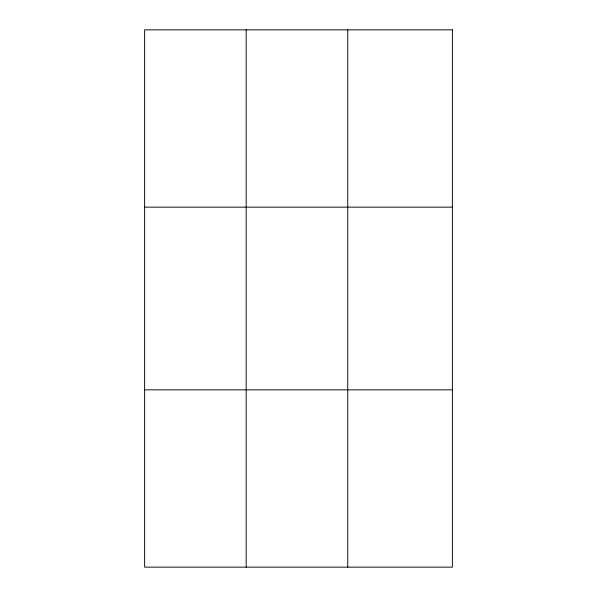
<?xml version="1.0" encoding="UTF-8"?>
<svg xmlns="http://www.w3.org/2000/svg" width="597" height="597" viewBox="0 0 597 597"><rect width="100%" height="100%" fill="white"/><g stroke="black" fill="none" stroke-linecap="round" stroke-linejoin="round"><path stroke-width="0.9" d="M246.18 567.15L246.18 29.85M347.738 567.15L347.738 29.85M144.623 207.159L452.377 207.159M144.623 389.841L452.377 389.841M452.377 29.85L452.377 567.15L144.623 567.15L144.623 29.85L452.377 29.85"/></g></svg>
